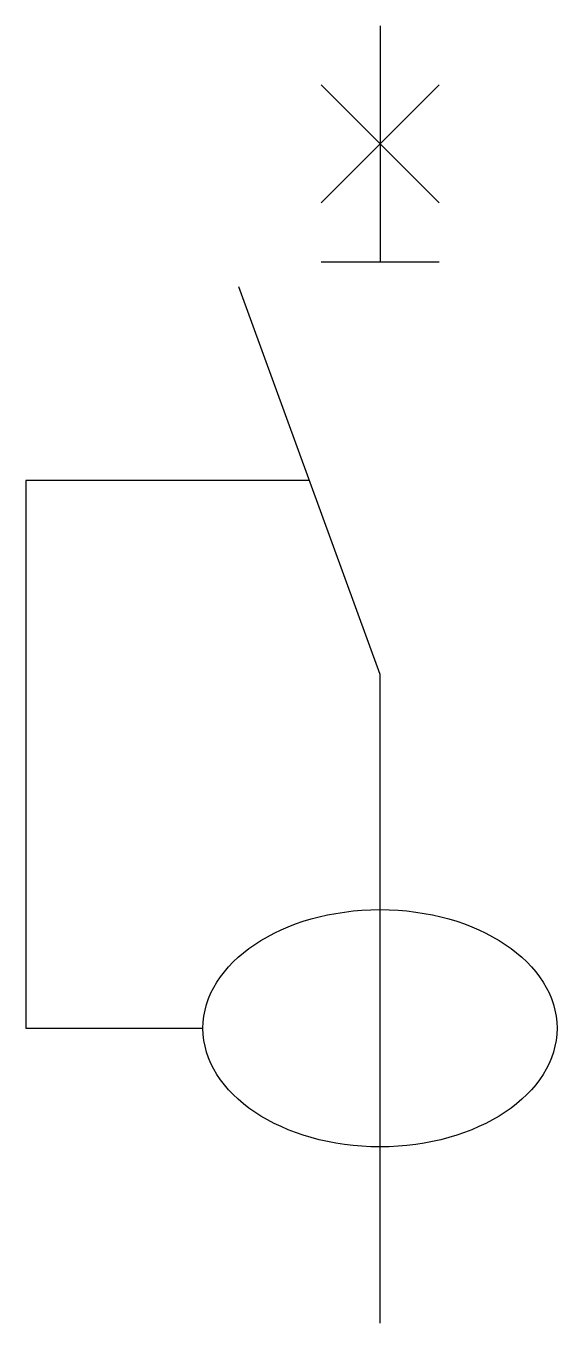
# Model space of a CAD drawing. Extents: x 0 to 3780, y 0 to 1760.
# Drawn here: x -0.45 to 0.225, y 0 to 1.65 of the extents above.
import ezdxf

# ---------------------------------------------------------------- set-up
doc = ezdxf.new("R2010")
doc.units = 0
doc.layers.add('OCJ-ESQUEMAS UNIFILARES-CORREGIDOS IDO-REV.br$0$01-ELE-APARATOS', color=170, linetype='Continuous')

# ---------------------------------------------------------------- blocks, each defined once
blk = doc.blocks.new('OCJ-ESQUEMAS UNIFILARES-CORREGIDOS IDO-REV.br$0$DISYUNTOR')
at = {"layer": 'OCJ-ESQUEMAS UNIFILARES-CORREGIDOS IDO-REV.br$0$01-ELE-APARATOS'}
for points in [[(0, 1.65), (0, 1.35)], [(-0.075, 1.575), (0.075, 1.425)], [(-0.075, 1.425), (0.075, 1.575)], [(-0.075, 1.35), (0.075, 1.35)], [(0, 0.825), (-0.1796, 1.3183)], [(-0.0898, 1.0717), (-0.45, 1.0717), (-0.45, 0.375), (-0.225, 0.375)], [(0, 0), (0, 0.825)]]:
    blk.add_lwpolyline(points, dxfattribs=at)
blk.add_ellipse((0, 0.375), major_axis=(0.225, 0), ratio=0.670814, dxfattribs=at)

msp = doc.modelspace()

# ---------------------------------------------------------------- block references
msp.add_blockref('OCJ-ESQUEMAS UNIFILARES-CORREGIDOS IDO-REV.br$0$DISYUNTOR', (0, 0))
msp.add_blockref('OCJ-ESQUEMAS UNIFILARES-CORREGIDOS IDO-REV.br$0$DISYUNTOR', (0, 0))
msp.add_blockref('OCJ-ESQUEMAS UNIFILARES-CORREGIDOS IDO-REV.br$0$DISYUNTOR', (0, 0))
msp.add_blockref('OCJ-ESQUEMAS UNIFILARES-CORREGIDOS IDO-REV.br$0$DISYUNTOR', (0, 0))
msp.add_blockref('OCJ-ESQUEMAS UNIFILARES-CORREGIDOS IDO-REV.br$0$DISYUNTOR', (0, 0))

doc.saveas('drawing.dxf')
